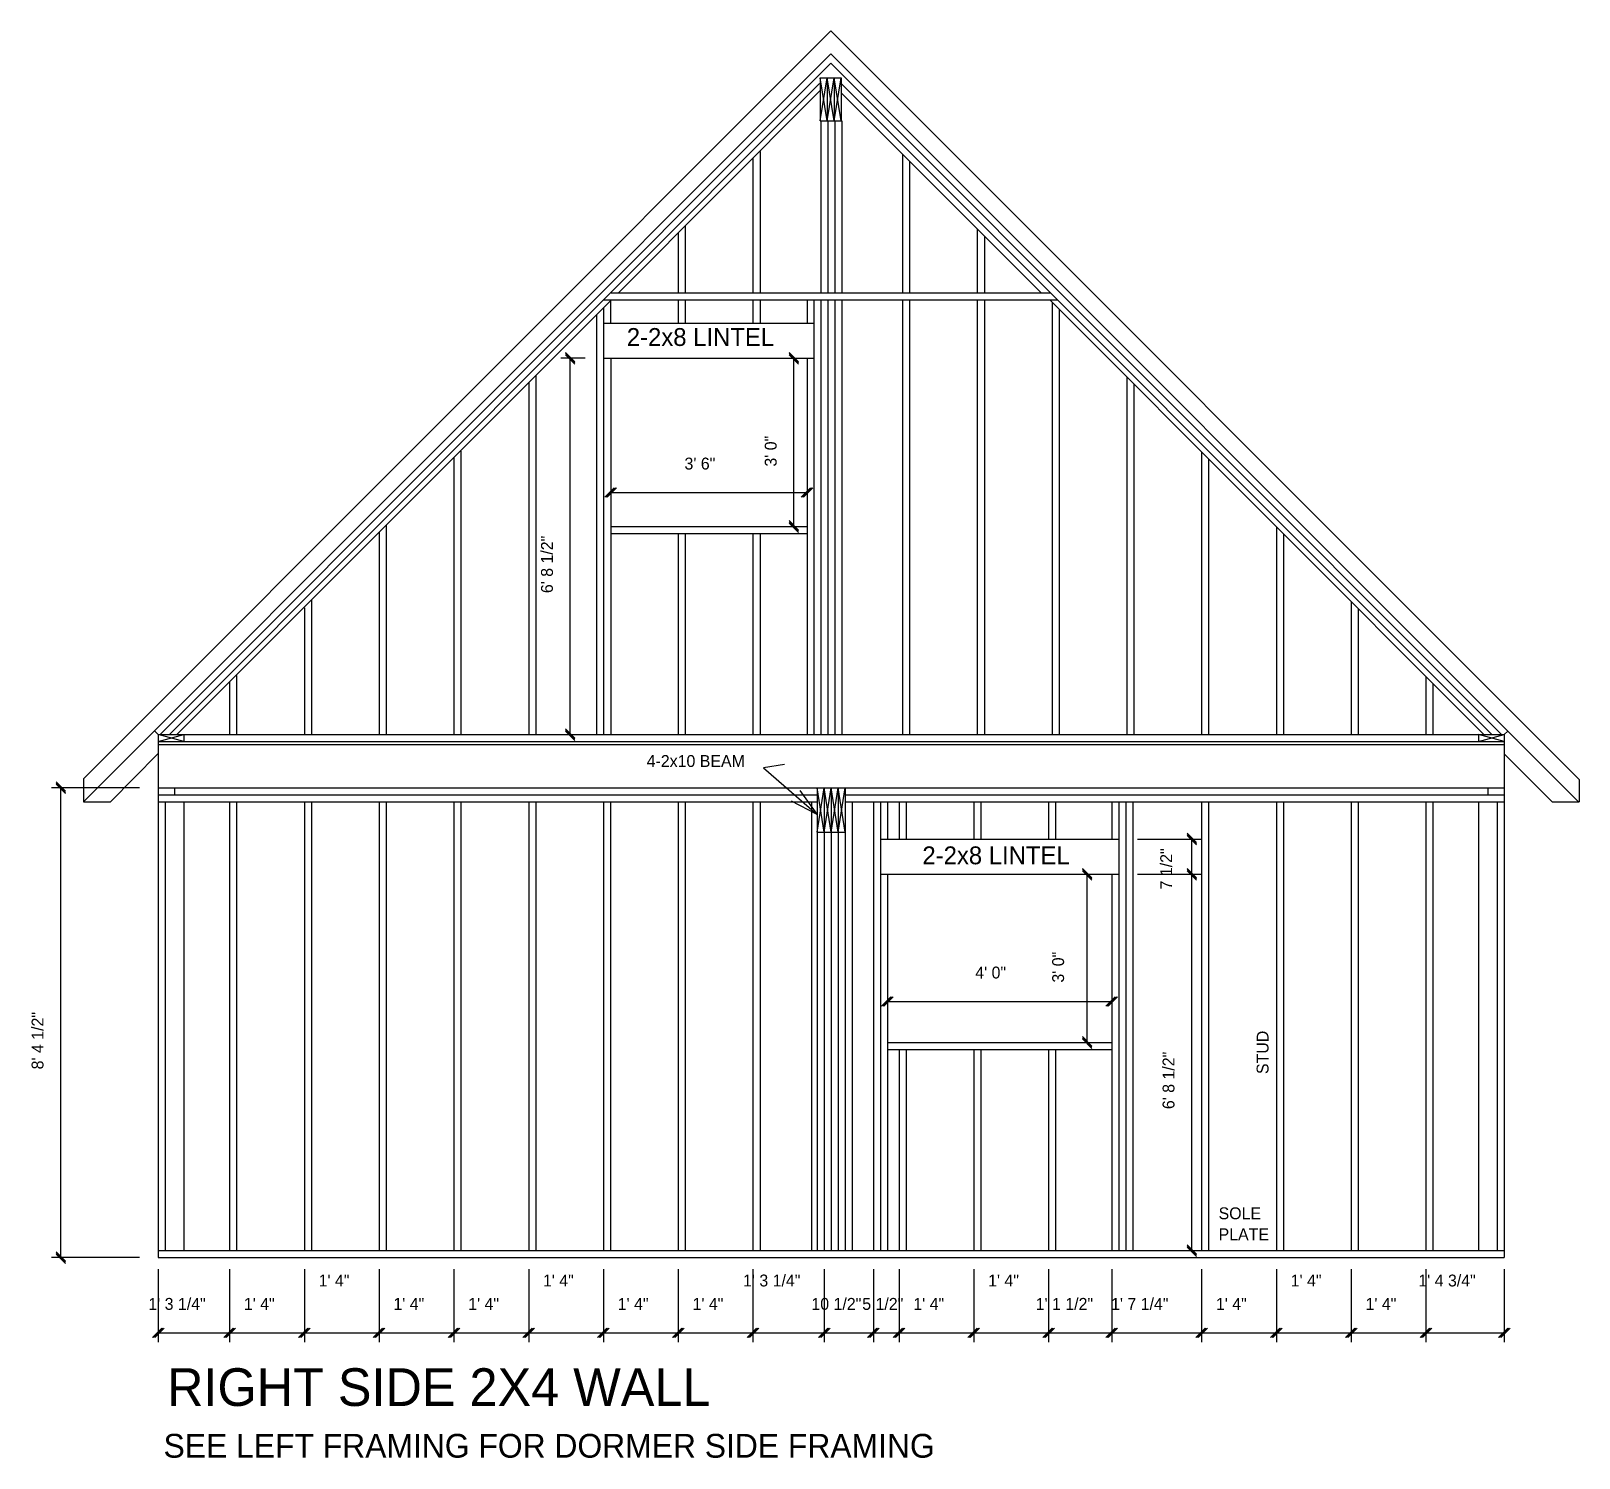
# Model space of a CAD drawing. Extents: x 1061 to 1393, y 233 to 538.
import ezdxf

# ---------------------------------------------------------------- set-up
doc = ezdxf.new("R2010")
doc.units = 0
for name, color, linetype in [('LAYER_11', 11, 'CONTINUOUS'), ('LAYER_12', 12, 'CONTINUOUS'), ('LAYER_2', 2, 'CONTINUOUS'), ('LAYER_3', 3, 'CONTINUOUS'), ('LAYER_4', 4, 'CONTINUOUS')]:
    doc.layers.add(name, color=color, linetype=linetype)

msp = doc.modelspace()

# ---------------------------------------------------------------- linework, layer by layer
at = {"layer": 'LAYER_11'}
for p, q in [((1177.75, 467.125), (1175.75, 469.1245)), ((1177.75, 466.8752), (1175.75, 468.8748)), ((1177.75, 466.6255), (1175.75, 468.625)), ((1176.75, 387.375), (1176.75, 467.875)), ((1225.625, 467.125), (1223.625, 469.125)), ((1225.625, 466.875), (1223.625, 468.875)), ((1225.625, 466.625), (1223.625, 468.625)), ((1224.625, 431.875), (1224.625, 467.875)), ((1186.1875, 440.125), (1184.1875, 438.125)), ((1186.4375, 440.125), (1184.4375, 438.125)), ((1186.6875, 440.125), (1184.6875, 438.125)), ((1185.4375, 439.125), (1227.4375, 439.125)), ((1226.1875, 438.125), (1228.1875, 440.125)), ((1226.4375, 438.125), (1228.4375, 440.125)), ((1226.6875, 438.125), (1228.6875, 440.125)), ((1223.625, 433.125), (1225.625, 431.125)), ((1223.625, 432.875), (1225.625, 430.875)), ((1223.625, 432.625), (1225.625, 430.625)), ((1175.75, 388.6245), (1177.75, 386.625)), ((1175.75, 388.3748), (1177.75, 386.3752)), ((1175.75, 388.125), (1177.75, 386.1255)), ((1068.75, 375.25), (1066.75, 377.25)), ((1068.75, 375), (1066.75, 377)), ((1068.75, 374.75), (1066.75, 376.75)), ((1067.75, 275.5), (1067.75, 376)), ((1310.75, 364.25), (1308.75, 366.25)), ((1310.75, 364), (1308.75, 366)), ((1310.75, 363.75), (1308.75, 365.75)), ((1309.75, 357.5), (1309.75, 365)), ((1288.375, 356.75), (1286.375, 358.75)), ((1288.375, 356.5), (1286.375, 358.5)), ((1288.375, 356.25), (1286.375, 358.25)), ((1308.75, 358.75), (1310.75, 356.75)), ((1310.75, 356.75), (1308.75, 358.7495)), ((1308.75, 358.5), (1310.75, 356.5)), ((1310.75, 356.5002), (1308.75, 358.4998)), ((1310.75, 356.2505), (1308.75, 358.25)), ((1308.75, 358.25), (1310.75, 356.25)), ((1287.375, 321.5), (1287.375, 357.5)), ((1309.75, 277), (1309.75, 357.5)), ((1245.375, 331.25), (1243.375, 329.25)), ((1245.625, 331.25), (1243.625, 329.25)), ((1245.875, 331.25), (1243.875, 329.25)), ((1291.375, 329.25), (1293.375, 331.25)), ((1291.625, 329.25), (1293.625, 331.25)), ((1291.875, 329.25), (1293.875, 331.25)), ((1244.625, 330.25), (1292.625, 330.25)), ((1286.375, 322.75), (1288.375, 320.75)), ((1286.375, 322.5), (1288.375, 320.5)), ((1286.375, 322.25), (1288.375, 320.25)), ((1308.75, 278.2495), (1310.75, 276.25)), ((1066.75, 276.75), (1068.75, 274.75)), ((1066.75, 276.5), (1068.75, 274.5)), ((1066.75, 276.25), (1068.75, 274.25)), ((1308.75, 277.9998), (1310.75, 276.0002)), ((1308.75, 277.75), (1310.75, 275.7505)), ((1089.375, 260.375), (1087.375, 258.375)), ((1089.625, 260.375), (1087.625, 258.375)), ((1089.875, 260.375), (1087.875, 258.375)), ((1088.625, 259.375), (1103.875, 259.375)), ((1102.625, 258.375), (1104.625, 260.375)), ((1104.625, 260.375), (1102.625, 258.375)), ((1102.875, 258.375), (1104.875, 260.375)), ((1104.875, 260.375), (1102.875, 258.375)), ((1103.125, 258.375), (1105.125, 260.375)), ((1105.125, 260.375), (1103.125, 258.375)), ((1103.875, 259.375), (1119.875, 259.375)), ((1118.625, 258.375), (1120.625, 260.375)), ((1120.625, 260.375), (1118.625, 258.375)), ((1118.875, 258.375), (1120.875, 260.375)), ((1120.875, 260.375), (1118.875, 258.375)), ((1119.125, 258.375), (1121.125, 260.375)), ((1121.125, 260.375), (1119.125, 258.375)), ((1119.875, 259.375), (1135.875, 259.375)), ((1134.625, 258.375), (1136.625, 260.375)), ((1136.625, 260.375), (1134.625, 258.375)), ((1134.875, 258.375), (1136.875, 260.375)), ((1136.875, 260.375), (1134.875, 258.375)), ((1135.125, 258.375), (1137.125, 260.375)), ((1137.125, 260.375), (1135.125, 258.375)), ((1135.875, 259.375), (1151.875, 259.375)), ((1152.625, 260.375), (1150.625, 258.375)), ((1150.625, 258.375), (1152.625, 260.375)), ((1152.875, 260.375), (1150.875, 258.375)), ((1150.875, 258.375), (1152.875, 260.375)), ((1153.125, 260.375), (1151.125, 258.375)), ((1151.125, 258.375), (1153.125, 260.375)), ((1151.875, 259.375), (1167.875, 259.375)), ((1166.625, 258.375), (1168.625, 260.375)), ((1168.625, 260.375), (1166.625, 258.375)), ((1166.875, 258.375), (1168.875, 260.375)), ((1168.875, 260.375), (1166.875, 258.375)), ((1167.125, 258.375), (1169.125, 260.375)), ((1169.125, 260.375), (1167.125, 258.375)), ((1167.875, 259.375), (1183.875, 259.375)), ((1182.625, 258.375), (1184.625, 260.375)), ((1184.625, 260.375), (1182.625, 258.375)), ((1182.875, 258.375), (1184.875, 260.375)), ((1184.875, 260.375), (1182.875, 258.375)), ((1183.125, 258.375), (1185.125, 260.375)), ((1185.125, 260.375), (1183.125, 258.375)), ((1183.875, 259.375), (1199.875, 259.375)), ((1198.625, 258.375), (1200.625, 260.375)), ((1200.625, 260.375), (1198.625, 258.375)), ((1198.875, 258.375), (1200.875, 260.375)), ((1200.875, 260.375), (1198.875, 258.375)), ((1199.125, 258.375), (1201.125, 260.375)), ((1201.125, 260.375), (1199.125, 258.375)), ((1199.875, 259.375), (1215.875, 259.375)), ((1214.625, 258.375), (1216.625, 260.375)), ((1216.625, 260.375), (1214.625, 258.375)), ((1214.875, 258.375), (1216.875, 260.375)), ((1216.875, 260.375), (1214.875, 258.375)), ((1215.125, 258.375), (1217.125, 260.375)), ((1217.125, 260.375), (1215.125, 258.375)), ((1215.875, 259.375), (1231.125, 259.375)), ((1229.875, 258.375), (1231.875, 260.375)), ((1231.875, 260.375), (1229.875, 258.375)), ((1230.125, 258.375), (1232.125, 260.375)), ((1232.125, 260.375), (1230.125, 258.375)), ((1230.375, 258.375), (1232.375, 260.375)), ((1232.375, 260.375), (1230.375, 258.375)), ((1231.125, 259.375), (1241.625, 259.375)), ((1242.375, 260.375), (1240.375, 258.375)), ((1240.375, 258.375), (1242.375, 260.375)), ((1242.625, 260.375), (1240.625, 258.375)), ((1240.625, 258.375), (1242.625, 260.375)), ((1242.875, 260.375), (1240.875, 258.375)), ((1240.875, 258.375), (1242.875, 260.375)), ((1241.625, 259.375), (1247.125, 259.375)), ((1245.875, 258.375), (1247.875, 260.375)), ((1247.875, 260.375), (1245.875, 258.375)), ((1246.125, 258.375), (1248.125, 260.375)), ((1248.125, 260.375), (1246.125, 258.375)), ((1246.375, 258.375), (1248.375, 260.375)), ((1248.375, 260.375), (1246.375, 258.375)), ((1247.125, 259.375), (1263.125, 259.375)), ((1261.875, 258.375), (1263.875, 260.375)), ((1263.875, 260.375), (1261.875, 258.375)), ((1262.125, 258.375), (1264.125, 260.375)), ((1264.125, 260.375), (1262.125, 258.375)), ((1262.375, 258.375), (1264.375, 260.375)), ((1264.375, 260.375), (1262.375, 258.375)), ((1263.125, 259.375), (1279.125, 259.375)), ((1277.875, 258.375), (1279.875, 260.375)), ((1279.875, 260.375), (1277.875, 258.375)), ((1278.125, 258.375), (1280.125, 260.375)), ((1280.125, 260.375), (1278.125, 258.375)), ((1278.375, 258.375), (1280.375, 260.375)), ((1280.375, 260.375), (1278.375, 258.375)), ((1279.125, 259.375), (1292.625, 259.375)), ((1293.375, 260.375), (1291.375, 258.375)), ((1291.375, 258.375), (1293.375, 260.375)), ((1293.625, 260.375), (1291.625, 258.375)), ((1291.625, 258.375), (1293.625, 260.375)), ((1293.875, 260.375), (1291.875, 258.375)), ((1291.875, 258.375), (1293.875, 260.375)), ((1292.625, 259.375), (1311.875, 259.375)), ((1312.625, 260.375), (1310.625, 258.375)), ((1310.625, 258.375), (1312.625, 260.375)), ((1312.875, 260.375), (1310.875, 258.375)), ((1310.875, 258.375), (1312.875, 260.375)), ((1313.125, 260.375), (1311.125, 258.375)), ((1311.125, 258.375), (1313.125, 260.375)), ((1311.875, 259.375), (1327.875, 259.375)), ((1326.625, 258.375), (1328.625, 260.375)), ((1328.625, 260.375), (1326.625, 258.375)), ((1326.875, 258.375), (1328.875, 260.375)), ((1328.875, 260.375), (1326.875, 258.375)), ((1327.125, 258.375), (1329.125, 260.375)), ((1329.125, 260.375), (1327.125, 258.375)), ((1327.875, 259.375), (1343.875, 259.375)), ((1342.625, 258.375), (1344.625, 260.375)), ((1344.625, 260.375), (1342.625, 258.375)), ((1342.875, 258.375), (1344.875, 260.375)), ((1344.875, 260.375), (1342.875, 258.375)), ((1343.125, 258.375), (1345.125, 260.375)), ((1345.125, 260.375), (1343.125, 258.375)), ((1343.875, 259.375), (1359.875, 259.375)), ((1358.625, 258.375), (1360.625, 260.375)), ((1360.625, 260.375), (1358.625, 258.375)), ((1358.875, 258.375), (1360.875, 260.375)), ((1360.875, 260.375), (1358.875, 258.375)), ((1359.125, 258.375), (1361.125, 260.375)), ((1361.125, 260.375), (1359.125, 258.375)), ((1359.875, 259.375), (1376.625, 259.375)), ((1375.375, 258.375), (1377.375, 260.375)), ((1375.625, 258.375), (1377.625, 260.375)), ((1375.875, 258.375), (1377.875, 260.375))]:
    msp.add_line(p, q, dxfattribs=at)
at = {"layer": 'LAYER_2'}
for p, q in [((1072.625, 377.875), (1232.5, 537.875)), ((1232.5, 537.875), (1392.625, 377.75)), ((1072.625, 373), (1232.5, 533)), ((1089, 387.375), (1232.5, 531)), ((1232.5, 533), (1392.5, 373)), ((1232.5, 531), (1376, 387.375)), ((1230.25, 527.875), (1231.75, 527.875)), ((1230.25, 527.875), (1230.25, 518.625)), ((1230.25, 518.625), (1231.75, 527.875)), ((1231.75, 518.625), (1230.25, 527.875)), ((1231.75, 527.875), (1233.25, 527.875)), ((1231.75, 527.875), (1231.75, 518.625)), ((1231.75, 518.625), (1233.25, 527.875)), ((1233.25, 518.625), (1231.75, 527.875)), ((1231.75, 527.875), (1231.75, 518.625)), ((1233.25, 527.875), (1233.25, 518.625)), ((1233.25, 527.875), (1234.75, 527.875)), ((1233.25, 527.875), (1233.25, 518.625)), ((1233.25, 518.625), (1234.75, 527.875)), ((1234.75, 518.625), (1233.25, 527.875)), ((1234.75, 527.875), (1234.75, 518.625)), ((1091, 387.375), (1230.125, 526.625)), ((1187.125, 481.875), (1230.25, 525.125)), ((1234.875, 526.5), (1374, 387.375)), ((1234.875, 524.5), (1277.5, 481.875)), ((1230.25, 518.625), (1231.75, 518.625)), ((1230.375, 518.625), (1230.375, 481.875)), ((1231.75, 518.625), (1233.25, 518.625)), ((1231.875, 518.625), (1231.875, 481.875)), ((1233.25, 518.625), (1234.75, 518.625)), ((1233.375, 518.625), (1233.375, 481.875)), ((1234.875, 518.625), (1234.875, 481.875)), ((1215.875, 510.625), (1215.875, 481.875)), ((1217.375, 512.125), (1217.375, 481.875)), ((1247.875, 511.5), (1247.875, 481.875)), ((1249.375, 510), (1249.375, 481.875)), ((1199.875, 494.625), (1199.875, 481.875)), ((1201.375, 496.125), (1201.375, 481.875)), ((1263.875, 495.5), (1263.875, 481.875)), ((1265.375, 494), (1265.375, 481.875)), ((1092.625, 387.375), (1185.625, 480.375)), ((1183.875, 480.375), (1281, 480.375)), ((1185.5, 481.875), (1279.5, 481.875)), ((1199.875, 480.375), (1199.875, 475.375)), ((1201.375, 480.375), (1201.375, 475.375)), ((1215.875, 480.375), (1215.875, 475.375)), ((1217.375, 480.375), (1217.375, 475.375)), ((1227.4375, 480.375), (1227.4375, 475.375)), ((1228.875, 480.375), (1228.875, 387.375)), ((1230.375, 480.375), (1230.375, 387.375)), ((1231.875, 480.375), (1231.875, 387.375)), ((1233.375, 480.375), (1233.375, 387.375)), ((1234.875, 480.375), (1234.875, 387.375)), ((1247.875, 480.375), (1247.875, 387.375)), ((1249.375, 480.375), (1249.375, 387.375)), ((1263.875, 480.375), (1263.875, 387.375)), ((1265.375, 480.375), (1265.375, 387.375)), ((1279.375, 480.375), (1372.25, 387.375)), ((1182.375, 477.25), (1182.375, 387.375)), ((1183.875, 478.625), (1183.875, 387.375)), ((1185.375, 480.125), (1185.375, 475.375)), ((1279.875, 479.875), (1279.875, 387.375)), ((1281.375, 478.375), (1281.375, 387.375)), ((1183.875, 475.375), (1228.875, 475.375)), ((1183.9375, 467.875), (1228.875, 467.875)), ((1185.4375, 467.875), (1185.4375, 387.375)), ((1227.4375, 467.875), (1227.4375, 387.375)), ((1169.375, 464.125), (1169.375, 387.375)), ((1295.875, 463.875), (1295.875, 387.375)), ((1167.875, 462.625), (1167.875, 387.375)), ((1297.375, 462.25), (1297.375, 387.375)), ((1153.375, 448), (1153.375, 387.375)), ((1311.875, 447.875), (1311.875, 387.375)), ((1151.875, 446.625), (1151.875, 387.375)), ((1313.375, 446.25), (1313.375, 387.375)), ((1135.875, 430.625), (1135.875, 387.375)), ((1137.375, 432.125), (1137.375, 387.375)), ((1185.4375, 431.875), (1227.4375, 431.875)), ((1327.875, 431.75), (1327.875, 387.375)), ((1185.4375, 430.375), (1227.4375, 430.375)), ((1199.875, 430.375), (1199.875, 387.375)), ((1201.375, 430.375), (1201.375, 387.375)), ((1215.875, 430.375), (1215.875, 387.375)), ((1217.375, 430.375), (1217.375, 387.375)), ((1329.375, 430.25), (1329.375, 387.375)), ((1119.875, 414.5), (1119.875, 387.375)), ((1121.375, 416.125), (1121.375, 387.375)), ((1343.875, 415.75), (1343.875, 387.375)), ((1345.375, 414.25), (1345.375, 387.375)), ((1103.875, 398.625), (1103.875, 387.375)), ((1105.375, 400), (1105.375, 387.375)), ((1359.875, 399.625), (1359.875, 387.375)), ((1361.375, 398.125), (1361.375, 387.375)), ((1087.875, 388.125), (1088.625, 387.375)), ((1376.625, 387.375), (1377.375, 388.125)), ((1088.625, 387.375), (1094.125, 387.375)), ((1088.625, 387.375), (1088.625, 385.875)), ((1088.625, 385.875), (1094.125, 387.375)), ((1094.125, 385.875), (1088.625, 387.375)), ((1088.625, 385.875), (1088.625, 369.5)), ((1088.625, 385.875), (1094.125, 385.875)), ((1088.625, 385.25), (1376.625, 385.25)), ((1094, 385.875), (1376.625, 385.875)), ((1094.125, 387.375), (1371.875, 387.375)), ((1094.125, 387.375), (1094.125, 385.875)), ((1371.125, 387.375), (1376.625, 387.375)), ((1371.125, 387.375), (1371.125, 385.875)), ((1371.125, 385.875), (1376.625, 387.375)), ((1376.625, 385.875), (1371.125, 387.375)), ((1371.125, 385.875), (1376.625, 385.875)), ((1376.625, 387.375), (1376.625, 385.875)), ((1376.625, 385.875), (1376.625, 365)), ((1078.375, 373), (1088.5, 383.25)), ((1376.625, 383.25), (1386.875, 373)), ((1072.625, 377.875), (1072.625, 373)), ((1392.625, 377.75), (1392.625, 373)), ((1088.625, 376), (1376.625, 376)), ((1088.625, 374.5), (1229.625, 374.5)), ((1092.125, 376), (1092.125, 374.5)), ((1229.625, 376), (1231.125, 376)), ((1229.625, 376), (1229.625, 366.5)), ((1229.625, 366.5), (1231.125, 376)), ((1231.125, 366.5), (1229.625, 376)), ((1231.125, 376), (1232.625, 376)), ((1231.125, 376), (1231.125, 366.5)), ((1231.125, 366.5), (1232.625, 376)), ((1232.625, 366.5), (1231.125, 376)), ((1231.125, 376), (1231.125, 366.5)), ((1231.125, 374.5), (1231.125, 374)), ((1232.625, 376), (1234.125, 376)), ((1232.625, 376), (1232.625, 366.5)), ((1232.625, 366.5), (1234.125, 376)), ((1234.125, 366.5), (1232.625, 376)), ((1232.625, 376), (1232.625, 366.5)), ((1232.625, 374.5), (1232.625, 374)), ((1234.125, 376), (1235.625, 376)), ((1234.125, 376), (1234.125, 366.5)), ((1234.125, 366.5), (1235.625, 376)), ((1235.625, 366.5), (1234.125, 376)), ((1234.125, 376), (1234.125, 366.5)), ((1234.125, 374.5), (1234.125, 374)), ((1235.625, 376), (1235.625, 366.5)), ((1235.625, 374.5), (1235.625, 277)), ((1235.625, 374.5), (1376.625, 374.5)), ((1373.125, 376), (1373.125, 374.5)), ((1072.625, 373), (1078.375, 373)), ((1088.625, 373), (1229.625, 373)), ((1090.125, 373), (1094.125, 373)), ((1090.125, 373), (1090.125, 277)), ((1094.125, 373), (1094.125, 277)), ((1103.875, 373), (1103.875, 277)), ((1105.375, 373), (1105.375, 277)), ((1119.875, 373), (1119.875, 277)), ((1121.375, 373), (1121.375, 277)), ((1135.875, 373), (1135.875, 277)), ((1137.375, 373), (1137.375, 277)), ((1151.875, 373), (1151.875, 277)), ((1153.375, 373), (1153.375, 277)), ((1167.875, 373), (1167.875, 277)), ((1169.375, 373), (1169.375, 277)), ((1183.875, 373), (1183.875, 277)), ((1185.375, 373), (1185.375, 277)), ((1199.875, 373), (1199.875, 277)), ((1201.375, 373), (1201.375, 277)), ((1215.875, 373), (1215.875, 277)), ((1217.375, 373), (1217.375, 277)), ((1228.375, 373), (1228.375, 277)), ((1229.625, 374), (1229.625, 277)), ((1235.625, 373), (1376.625, 373)), ((1237.125, 373), (1237.125, 277)), ((1241.625, 373), (1241.625, 277)), ((1243.125, 373), (1243.125, 277)), ((1244.625, 373), (1244.625, 365)), ((1247.125, 373), (1247.125, 365)), ((1248.625, 373), (1248.625, 365)), ((1263.125, 373), (1263.125, 365)), ((1264.625, 373), (1264.625, 365)), ((1279.125, 373), (1279.125, 365)), ((1280.625, 373), (1280.625, 365)), ((1292.625, 373), (1292.625, 365)), ((1294.125, 373), (1294.125, 277)), ((1295.625, 373), (1295.625, 277)), ((1297.125, 373), (1297.125, 277)), ((1311.875, 373), (1311.875, 277)), ((1313.375, 373), (1313.375, 277)), ((1327.875, 373), (1327.875, 277)), ((1329.375, 373), (1329.375, 277)), ((1343.875, 373), (1343.875, 277)), ((1345.375, 373), (1345.375, 277)), ((1359.875, 373), (1359.875, 277)), ((1361.375, 373), (1361.375, 277)), ((1371.125, 373), (1375.125, 373)), ((1371.125, 373), (1371.125, 277)), ((1375.125, 373), (1375.125, 277)), ((1375.125, 373), (1375.125, 277)), ((1386.875, 373), (1392.625, 373)), ((1088.625, 369.5), (1088.625, 277)), ((1090.125, 369.5), (1090.125, 277)), ((1376.625, 369.5), (1376.625, 277)), ((1229.625, 366.5), (1235.625, 366.5)), ((1229.625, 366.5), (1231.125, 366.5)), ((1231.125, 366.5), (1231.125, 277)), ((1231.125, 366.5), (1232.625, 366.5)), ((1232.625, 366.5), (1232.625, 277)), ((1232.625, 366.5), (1234.125, 366.5)), ((1234.125, 366.5), (1234.125, 277)), ((1234.125, 366.5), (1235.625, 366.5)), ((1243.125, 365), (1294.125, 365)), ((1243.125, 365), (1243.125, 357.5)), ((1243.125, 365), (1244.625, 365)), ((1292.625, 365), (1294.125, 365)), ((1294.125, 365), (1294.125, 357.5)), ((1243.125, 357.5), (1294.125, 357.5)), ((1243.125, 357.5), (1244.625, 357.5)), ((1244.625, 357.5), (1244.625, 277)), ((1292.625, 357.5), (1292.625, 277)), ((1292.625, 357.5), (1294.125, 357.5)), ((1244.625, 321.5), (1292.625, 321.5)), ((1244.625, 321.5), (1244.625, 320)), ((1292.625, 321.5), (1292.625, 320)), ((1244.625, 320), (1292.625, 320)), ((1247.125, 320), (1247.125, 277)), ((1248.625, 320), (1248.625, 277)), ((1263.125, 320), (1263.125, 277)), ((1264.625, 320), (1264.625, 277)), ((1279.125, 320), (1279.125, 277)), ((1280.625, 320), (1280.625, 277)), ((1088.625, 277), (1376.625, 277)), ((1088.625, 277), (1088.625, 275.5)), ((1088.625, 277), (1090.125, 277)), ((1088.625, 275.5), (1376.625, 275.5)), ((1090.125, 277), (1094.125, 277)), ((1103.875, 277), (1105.375, 277)), ((1119.875, 277), (1121.375, 277)), ((1135.875, 277), (1137.375, 277)), ((1151.875, 277), (1153.375, 277)), ((1167.875, 277), (1169.375, 277)), ((1183.875, 277), (1185.375, 277)), ((1199.875, 277), (1201.375, 277)), ((1215.875, 277), (1217.375, 277)), ((1231, 277), (1232.625, 277)), ((1241.625, 277), (1244.625, 277)), ((1247.125, 277), (1248.625, 277)), ((1263.125, 277), (1264.625, 277)), ((1279.125, 277), (1280.625, 277)), ((1292.625, 277), (1295.625, 277)), ((1311.875, 277), (1313.375, 277)), ((1327.875, 277), (1329.375, 277)), ((1343.875, 277), (1345.375, 277)), ((1359.875, 277), (1361.375, 277)), ((1371.125, 277), (1375.125, 277)), ((1375.125, 277), (1376.625, 277)), ((1376.625, 277), (1376.625, 275.5))]:
    msp.add_line(p, q, dxfattribs=at)
at = {"layer": 'LAYER_3'}
for p, q in [((1179.9375, 467.875), (1174.75, 467.875)), ((1084.625, 376), (1065.75, 376)), ((1298.125, 365), (1311.75, 365)), ((1298.125, 357.5), (1311.75, 357.5)), ((1084.625, 275.5), (1065.75, 275.5)), ((1088.625, 273), (1088.625, 257.375)), ((1103.875, 273), (1103.875, 257.375)), ((1119.875, 273), (1119.875, 257.375)), ((1135.875, 273), (1135.875, 257.375)), ((1151.875, 273), (1151.875, 257.375)), ((1167.875, 273), (1167.875, 257.375)), ((1183.875, 273), (1183.875, 257.375)), ((1199.875, 273), (1199.875, 257.375)), ((1215.875, 273), (1215.875, 257.375)), ((1231.125, 273), (1231.125, 257.375)), ((1241.625, 273), (1241.625, 257.375)), ((1247.125, 273), (1247.125, 257.375)), ((1263.125, 273), (1263.125, 257.375)), ((1279.125, 273), (1279.125, 257.375)), ((1292.625, 273.0002), (1292.625, 257.375)), ((1311.875, 273), (1311.875, 257.375)), ((1327.875, 273), (1327.875, 257.375)), ((1343.875, 273), (1343.875, 257.375)), ((1359.875, 273), (1359.875, 257.375)), ((1376.625, 273), (1376.625, 257.375))]:
    msp.add_line(p, q, dxfattribs=at)
at = {"layer": 'LAYER_4'}
for p, q in [((1222.625, 380.9658), (1218.125, 380.25)), ((1218.125, 380.25), (1229.5, 370.375)), ((1225.9112, 375.3935), (1229.5, 370.375)), ((1224.0273, 373.2232), (1229.5, 370.375))]:
    msp.add_line(p, q, dxfattribs=at)

# ---------------------------------------------------------------- texts
at = {"layer": 'LAYER_11'}
for s, p in [('3\' 0"', (1220.9375, 444.6875)), ('6\' 8 1/2"', (1173.0625, 417.625)), ('7 1/2"', (1305.5625, 354.25)), ('3\' 0"', (1282.4375, 334.3125)), ('8\' 4 1/2"', (1064.0625, 315.75)), ('6\' 8 1/2"', (1306.0625, 307.25))]:
    msp.add_text(s, height=2.54689, rotation=90, dxfattribs=at).set_placement(p)
for s, p in [('3\' 6"', (1201.2188, 444.0625)), ('4\' 0"', (1263.4375, 335.1875)), ('1\' 4"', (1122.9375, 269.3125)), ('1\' 4"', (1170.9375, 269.3125)), ('1\' 3 1/4"', (1213.75, 269.3125)), ('1\' 4"', (1266.1875, 269.3125)), ('1\' 4"', (1330.9375, 269.3125)), ('1\' 4 3/4"', (1358.25, 269.3125)), ('1\' 3 1/4"', (1086.5, 264.3125)), ('1\' 4"', (1106.9375, 264.3125)), ('1\' 4"', (1138.9375, 264.3125)), ('1\' 4"', (1154.9375, 264.3125)), ('1\' 4"', (1186.9375, 264.3125)), ('1\' 4"', (1202.9375, 264.3125)), ('10 1/2"', (1228.375, 264.3125)), ('5 1/2"', (1239.25, 264.3125)), ('1\' 4"', (1250.1875, 264.3125)), ('1\' 1 1/2"', (1276.375, 264.3125)), ('1\' 7 1/4"', (1292.5002, 264.3125)), ('1\' 4"', (1314.9375, 264.3125)), ('1\' 4"', (1346.9375, 264.3125))]:
    msp.add_text(s, height=2.54689, dxfattribs=at).set_placement(p)
at = {"layer": 'LAYER_12'}
for s, height, p in [('2-2x8 LINTEL', 3.820481, (1188.875, 470.5)), ('4-2x10 BEAM', 2.546893, (1193.125, 380.4375)), ('2-2x8 LINTEL', 3.820481, (1252.125, 359.625)), ('SOLE', 2.54689, (1315.5, 283.6875)), ('PLATE', 2.54689, (1315.5, 279.1875)), ('RIGHT SIDE 2X4 WALL ', 8.065492, (1090.5, 243.75))]:
    msp.add_text(s, height=height, dxfattribs=at).set_placement(p)
msp.add_text('STUD', height=2.54689, rotation=90, dxfattribs=at).set_placement((1326.1875, 314.75))
at = {"layer": 'LAYER_4'}
msp.add_text('SEE LEFT FRAMING FOR DORMER SIDE FRAMING ', height=5.093928, dxfattribs=at).set_placement((1089.75, 232.6875))

doc.saveas('drawing.dxf')
